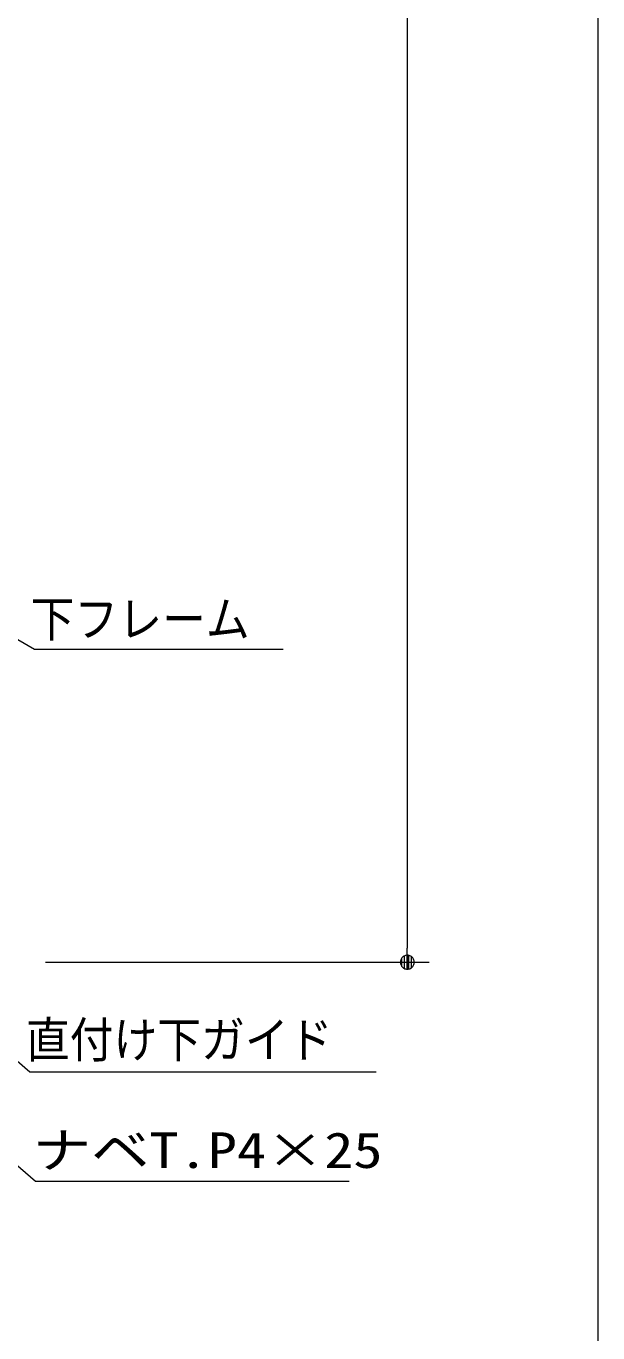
# Model space of a CAD drawing. Units: millimetres, scale not verified. Extents: x -6062 to 6062, y -3045 to 3045.
# Drawn here: x 1691 to 2212, y -2338 to -1145 of the extents above; entities that cross this region are included whole.
import ezdxf
from ezdxf.enums import TextEntityAlignment as Align

# ---------------------------------------------------------------- set-up
doc = ezdxf.new("R2010")
doc.units = ezdxf.units.MM
doc.header["$LTSCALE"] = 20
for name, color, linetype, lineweight in [('0-0_2寸法-3', 7, 'Continuous', 9), ('0-2_1図面枠', 7, 'Continuous', 9), ('0-3_2寸法-1', 7, 'Continuous', 9), ('0-4_0', 7, 'Continuous', 9)]:
    doc.layers.add(name, color=color, linetype=linetype, lineweight=lineweight)
doc.styles.add('ＭＳ ゴシック', font='')
doc.styles.get('ＭＳ ゴシック').set_extended_font_data('MS Gothic')

# ---------------------------------------------------------------- blocks, each defined once
blk = doc.blocks.new('_Dot')
at = {"layer": '0-4_0'}
for p, q in [((-10, 0), (-20, 0)), ((9.78, 2), (-9.78, 2)), ((7.99, 6), (-7.99, 6)), ((9.16, -3.98), (-9.16, -3.98)), ((6, -7.98), (-6, -7.98))]:
    blk.add_line(p, q, dxfattribs=at)
for points in [[(10, 0), (9.92, 1.25), (9.69, 2.49), (9.3, 3.68), (8.76, 4.82), (8.09, 5.88), (7.29, 6.85), (6.37, 7.71), (5.36, 8.44), (4.26, 9.05), (3.09, 9.51), (1.87, 9.82), (0.63, 9.98), (-0.63, 9.98), (-1.87, 9.82), (-3.09, 9.51), (-4.26, 9.05), (-5.36, 8.44), (-6.37, 7.71), (-7.29, 6.85), (-8.09, 5.88), (-8.76, 4.82), (-9.3, 3.68), (-9.69, 2.49), (-9.92, 1.25), (-10, 0), (0, 0)], [(-10, 0), (-9.92, -1.25), (-9.69, -2.49), (-9.3, -3.68), (-8.76, -4.82), (-8.09, -5.88), (-7.29, -6.85), (-6.37, -7.71), (-5.36, -8.44), (-4.26, -9.05), (-3.09, -9.51), (-1.87, -9.82), (-0.63, -9.98), (0.63, -9.98), (1.87, -9.82), (3.09, -9.51), (4.26, -9.05), (5.36, -8.44), (6.37, -7.71), (7.29, -6.85), (8.09, -5.88), (8.76, -4.82), (9.3, -3.68), (9.69, -2.49), (9.92, -1.25), (10, 0), (0, 0)]]:
    blk.add_lwpolyline(points, close=True, dxfattribs=at)
blk = doc.blocks.new('グループ-81')
at = {"layer": '0-2_1図面枠'}
blk.add_lwpolyline([(-80000, 55400), (80000, 55400), (80000, -55400), (-80000, -55400)], close=True, dxfattribs=at)
blk = doc.blocks.new('図面枠')
at = {"layer": '0-2_1図面枠'}
blk.add_blockref('グループ-81', (0, 0), dxfattribs=at)

msp = doc.modelspace()

# ---------------------------------------------------------------- linework, layer by layer
at = {"layer": '0-0_2寸法-3'}
for points in [[(1588.68, -1650.76), (1698.68, -1714.27), (1925.56, -1714.27)], [(1578.68, -2000), (1694.15, -2100), (2010.17, -2100)], [(1543.68, -2065.13), (1699.41, -2200), (1985.72, -2200)]]:
    msp.add_lwpolyline(points, dxfattribs=at)
at = {"layer": '0-3_2寸法-1'}
for p, q in [((2038.68, 977.53), (2038.68, -1987.29)), ((1708.68, -2000), (2058.68, -2000))]:
    msp.add_line(p, q, dxfattribs=at)

# ---------------------------------------------------------------- block references
at = {"layer": '0-2_1図面枠', "xscale": 0.05, "yscale": 0.05}
msp.add_blockref('図面枠', (-1787.5, 0), dxfattribs=at)
at = {"layer": '0-3_2寸法-1', "xscale": 0.6356201, "yscale": 0.6356201, "rotation": 270}
msp.add_blockref('_Dot', (2038.68, -2000), dxfattribs=at)

# ---------------------------------------------------------------- texts
at = {"layer": '0-0_2寸法-3', "style": 'ＭＳ ゴシック'}
for s, width, p in [('下フレーム', 0.9, (1695.03, -1712.65)), ('直付け下ガイド', 0.9, (1690.7, -2096.83)), ('ナベT.P4×25', 1.2, (1696.91, -2197.61))]:
    msp.add_text(s, height=32.55, dxfattribs=dict(at, width=width)).set_placement(p, align=Align.BOTTOM_LEFT)

doc.saveas('drawing.dxf')
